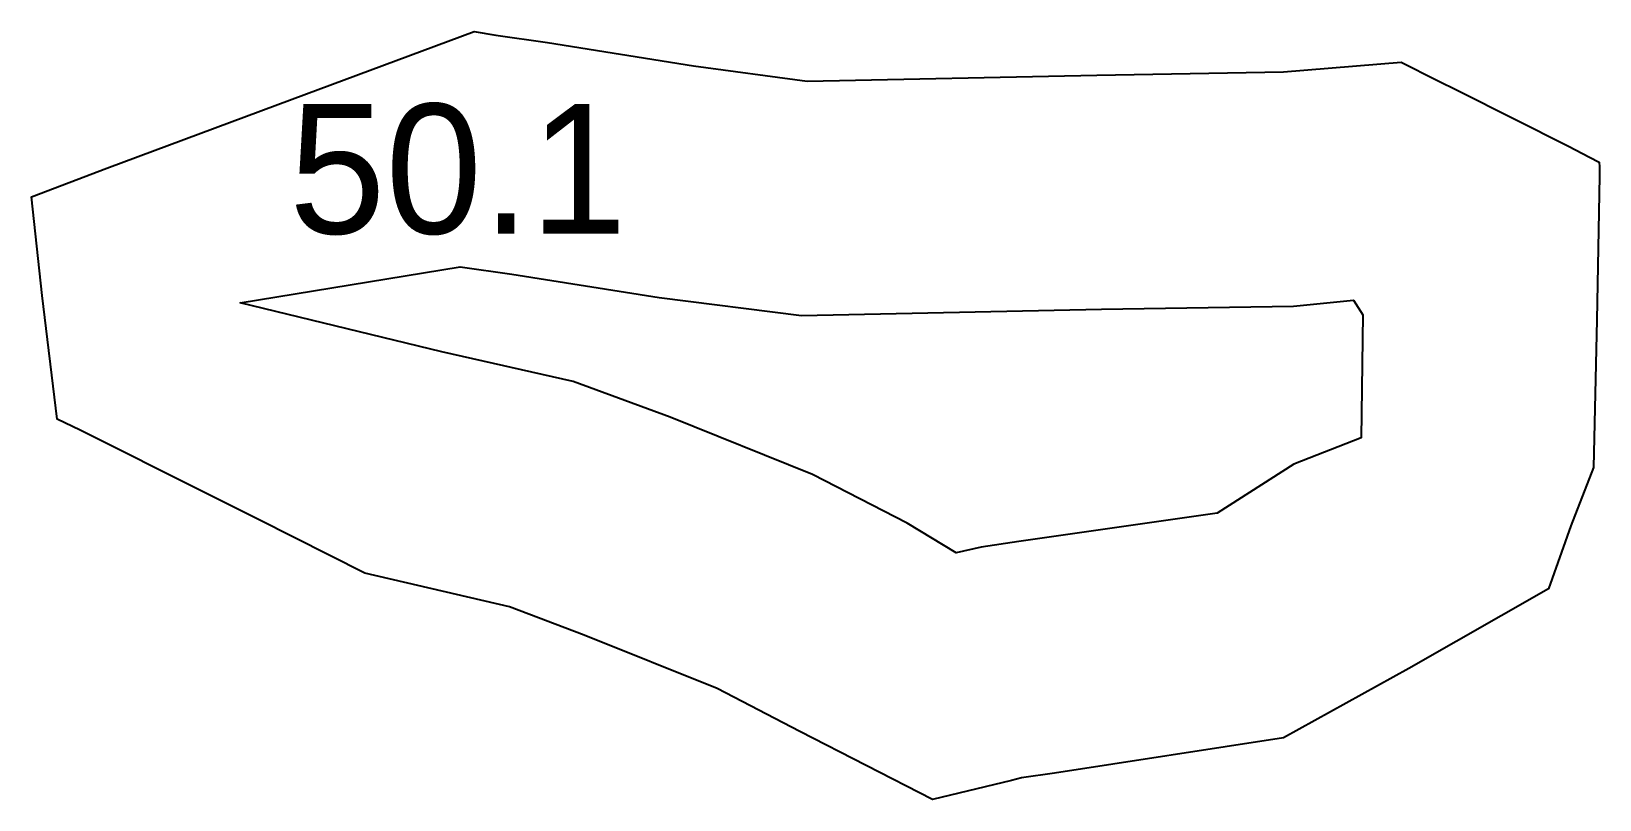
# Model space of a CAD drawing. Extents: x 67.6 to 128, y 4.6 to 34.2.
import ezdxf

# ---------------------------------------------------------------- set-up
doc = ezdxf.new("R2010")
doc.units = 0
doc.layers.get('0').update_dxf_attribs({"color": 255, "linetype": 'CONTINUOUS'})

msp = doc.modelspace()

# ---------------------------------------------------------------- linework, layer by layer
at = {"color": 1}
for points in [[(86.0272, 12.056), (80.4574, 13.3551), (76.3589, 15.4204), (74.2732, 16.4624), (69.4879, 18.861), (68.6078, 19.2868), (68.0264, 24.0575), (67.6081, 27.8576), (70.5119, 28.9551), (77.6513, 31.6072), (84.6727, 34.2249), (85.5014, 34.075), (87.4916, 33.7922), (93.1151, 32.9024), (97.4916, 32.31), (108.661, 32.5428), (115.847, 32.6633), (120.385, 33.0415), (121.757, 32.3468), (122.593, 31.9355), (126.831, 29.8049), (127.633, 29.377), (128.007, 29.1838), (128.018, 29.0059), (128.026, 28.6471), (127.924, 23.1104), (127.787, 17.4272), (126.918, 15.1853), (126.053, 12.7538), (120.671, 9.68569), (115.851, 7.01348), (107.019, 5.65797), (105.757, 5.46703), (105.366, 5.36762), (102.324, 4.63349), (97.2161, 7.26334), (94.0318, 8.9079), (88.9102, 10.9646)], [(88.4834, 20.7411), (83.4238, 21.8794), (75.6567, 23.773), (84.1321, 25.1537), (86.1178, 24.8716), (91.7917, 23.9742), (97.2829, 23.2867), (108.835, 23.5188), (116.231, 23.6457), (118.55, 23.8659), (118.901, 23.3028), (118.833, 18.5647), (116.244, 17.5517), (113.297, 15.6703), (105.652, 14.5796), (104.195, 14.3567), (103.236, 14.1384), (101.351, 15.286), (97.7055, 17.1522), (92.2136, 19.3641)]]:
    msp.add_lwpolyline(points, close=True, dxfattribs=at)

# ---------------------------------------------------------------- texts
msp.add_text('50.1', height=5).set_placement((77.5333, 26.4333))

doc.saveas('drawing.dxf')
